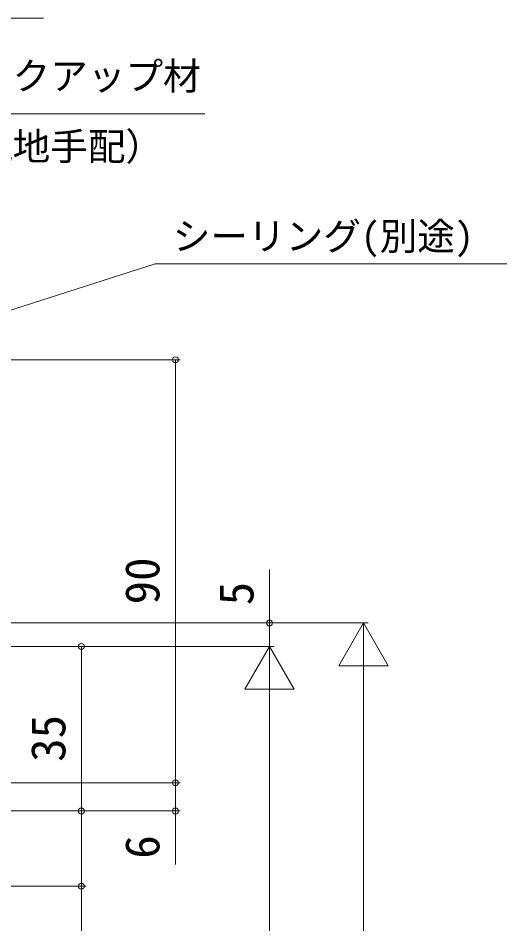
# Model space of a CAD drawing. Units: millimetres, scale not verified. Extents: x -1188 to -198, y -840 to 760.
# Drawn here: x -806.9 to -703, y 256.7 to 449.4 of the extents above; entities that cross this region are included whole.
import ezdxf
from ezdxf.enums import TextEntityAlignment as Align

# ---------------------------------------------------------------- set-up
doc = ezdxf.new("R2010")
doc.units = ezdxf.units.MM
doc.header["$LTSCALE"] = 4
doc.layers.add('0-8_YKK_D', color=6, linetype='Continuous', lineweight=9)
doc.styles.add('ＭＳ ゴシック', font='')
doc.styles.get('ＭＳ ゴシック').set_extended_font_data('MS Gothic')

msp = doc.modelspace()

# ---------------------------------------------------------------- linework, layer by layer
at = {"layer": '0-8_YKK_D'}
for p, q in [((-876.36, 449.432), (-801.57, 449.432)), ((-829.579, 429.063), (-767.269, 429.063)), ((-833.859, 379.154), (-777.814, 397.144)), ((-777.814, 397.144), (-703.024, 397.144)), ((-817.5, 376.746), (-772.5, 376.746)), ((-773.5, 376.746), (-773.5, 286.746)), ((-753.5, 320.746), (-753.5, 332.096)), ((-842.975, 320.746), (-752.5, 320.746)), ((-829.5, 320.746), (-732.5, 320.746)), ((-753.5, 315.746), (-753.5, 320.746)), ((-733.5, 320.746), (-738.75, 311.653)), ((-733.5, 320.746), (-733.5, 302.56)), ((-733.5, 320.746), (-728.25, 311.653)), ((-902.8, 315.746), (-752.5, 315.746)), ((-862.504, 315.746), (-792.5, 315.746)), ((-861.504, 315.746), (-752.5, 315.746)), ((-793.5, 280.746), (-793.5, 315.746)), ((-753.5, 315.746), (-758.75, 306.653)), ((-753.5, 315.746), (-753.5, 297.559)), ((-753.5, 315.746), (-748.25, 306.653)), ((-738.75, 311.653), (-728.25, 311.653)), ((-733.5, 310.246), (-733.5, -68.754)), ((-758.75, 306.653), (-748.25, 306.653)), ((-753.5, 305.246), (-753.5, -68.754)), ((-817.5, 286.746), (-772.5, 286.746)), ((-817.5, 286.746), (-772.5, 286.746)), ((-773.5, 286.746), (-773.5, 280.746)), ((-839.5, 280.746), (-772.5, 280.746)), ((-839.5, 280.746), (-792.5, 280.746)), ((-839.5, 280.746), (-792.5, 280.746)), ((-773.5, 280.746), (-773.5, 269.396)), ((-921.3, 264.746), (-792.5, 264.746))]:
    msp.add_line(p, q, dxfattribs=at)
msp.add_lwpolyline([(-793.5, 238.601), (-793.5, 264.746), (-793.5, 280.746)], dxfattribs=at)
for centre in [(-773.5, 376.746), (-753.5, 320.746), (-793.5, 315.746), (-773.5, 286.746), (-773.5, 286.746), (-793.5, 280.746), (-793.5, 280.746), (-773.5, 280.746), (-793.5, 264.746)]:
    msp.add_circle(centre, 0.637, dxfattribs=at)

# ---------------------------------------------------------------- texts
at = {"layer": '0-8_YKK_D', "color": 4, "style": 'ＭＳ ゴシック'}
for s, p in [('バックアップ材', (-824.116, 432.427)), ('（現地手配）', (-824.116, 417.427)), ('シーリング(別途)', (-774.064, 398.344))]:
    msp.add_text(s, height=5.865, dxfattribs=at).set_placement(p, align=Align.BOTTOM_LEFT)
for s, p in [('90', (-774.7, 324.706)), ('5', (-754.7, 324.496)), ('35', (-794.7, 291.206)), ('6', (-774.7, 270.596))]:
    msp.add_text(s, height=7.331, rotation=90, dxfattribs=at).set_placement(p, align=Align.BOTTOM_LEFT)

doc.saveas('drawing.dxf')
